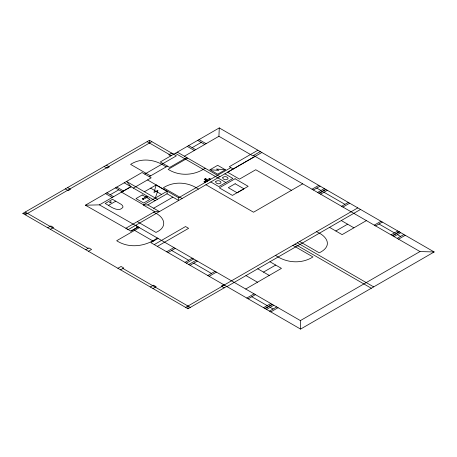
<?xml version="1.0" encoding="UTF-8"?>
<svg xmlns="http://www.w3.org/2000/svg" width="457" height="457" viewBox="0 0 457 457"><rect width="100%" height="100%" fill="white"/><g stroke="black" fill="none" stroke-linecap="round" stroke-linejoin="round"><path stroke-width="0.69" d="M149.485 143.024L149.485 140.299L173.649 154.255M149.485 140.299L22.85 213.413L187.987 308.755L187.987 306.03M184.394 156.214L218.92 136.283L219.274 127.914L434.15 251.967L300.575 329.086L150.827 242.633L158.088 238.44M159.402 211.602L154.683 211.602L143.252 205.004L147.794 204.902L167.051 193.785L167.228 191.163L178.658 197.761L230.842 167.633M156.197 184.954L153.952 192.54L157.916 190.249L155.311 198.041M130.925 231.139L138.163 226.935L99.42 204.867L85.396 205.204L130.925 231.139L138.163 226.935M25.209 214.779L151.844 141.664M85.396 205.204L142.018 172.518L151.193 177.813L133.364 188.101M219.274 127.914L160.287 161.967L169.707 167.405L186.747 157.574M47.699 227.763L50.864 225.935L53.532 227.477L50.367 229.3M144.76 174.1L176.408 155.826L171.649 153.095L168.793 154.746L170.792 155.9M110.234 194.745L118.78 189.809M192.151 147.657L201.217 142.418M99.42 204.867L130.908 186.685L126.555 181.446L157.488 199.303M130.988 186.73L121.573 192.168L143.532 204.845M149.205 176.665L167.473 166.114M187.644 158.088L168.142 169.347C179.39 176.476 194.276 175.648 205.147 168.193M108.498 205.37C112.205 207.924 119.757 212.356 123.047 207.015L122.453 205.467L121.156 204.325L112.496 199.292L105.236 203.485L108.503 205.37L115.758 201.177M144.418 191.751L156.214 184.942M143.252 205.004L167.228 191.163M209.992 169.747L217.663 165.32L225.364 169.758L217.692 174.191L209.992 169.747L218.783 170.392L216.435 169.039L225.364 169.758M153.655 208.221L172.855 197.138M257.902 150.216L229.288 166.736L233.224 169.01M206.164 180.098L206.65 179.818M85.75 249.728L88.915 247.905L91.583 249.442L88.418 251.27M206.507 180.298L203.873 181.817L204.982 182.457L210.717 179.144L209.609 178.504L206.998 180.018M154.683 211.602L125.869 228.243L128.228 229.603L261.838 152.489M260.262 151.575L252.835 155.86L218.92 136.283M255.086 156.328L227.546 172.232L239.485 179.127L255.743 169.741L291.423 190.346M139.368 227.632L116.672 240.73C129.205 248.831 145.629 246.546 157.299 237.983M154.249 244.604L185.531 226.546L188.615 228.329L157.334 246.386M117.9 268.288L121.059 266.465L123.727 268.002L120.568 269.83M166.668 251.778L173.928 247.585M168.027 252.561L175.288 248.368M302.711 183.828L253.532 212.219L205.93 184.742M185.016 262.369L192.283 258.176M312.028 189.221L318.746 185.342M186.382 263.158L193.642 258.965M313.393 190.009L320.111 186.13M188.718 264.506L195.979 260.313M150.33 287.013L153.495 285.191L156.163 286.733L153.004 288.556M190.083 265.294L197.344 261.101M317.626 192.448L324.344 188.575M318.986 193.237L325.704 189.358M319.243 193.385L325.961 189.506M320.608 194.174L327.326 190.295M207.798 275.52L215.058 271.327M209.157 276.308L216.418 272.115M341.59 206.284L348.308 202.405M342.95 207.072L349.668 203.194M223.707 284.705L221.245 286.128L224.216 287.841M224.227 285.008L357.802 207.889M185.628 307.395L224.313 285.059M187.987 308.755L226.672 286.419M226.952 286.579L360.522 209.46M263.5 272.109L275.702 265.066M335.826 230.996L347.611 224.193M245.706 289.024L281.455 268.385L269.956 261.747M353.895 227.82L366.388 220.605M246.803 298.044L254.063 293.851M374.254 225.147L380.972 221.268M248.162 298.827L255.429 294.634M375.614 225.929L382.332 222.051M263.54 307.704L270.801 303.511M391.061 234.847L397.779 230.968M264.9 308.492L272.161 304.299M265.18 308.652L272.441 304.459M392.42 235.635L399.138 231.756M392.677 235.783L399.395 231.905M266.54 309.435L273.8 305.247M394.037 236.566L400.755 232.687M269.441 311.114L276.702 306.921M397.179 238.377L403.897 234.504M270.807 311.897L278.067 307.71M398.538 239.165L405.256 235.286M135.506 225.398L300.392 320.597L419.989 251.55L434.15 251.967M22.85 213.413L27.569 213.413M316.752 188.067L320.985 190.512M323.967 192.231L344.949 204.348M378.973 223.993L394.42 232.91M397.396 234.63L400.538 236.44M253.544 155.454L419.989 251.55M341.316 220.56L353.901 227.826L342.122 234.63L329.531 227.363M199.041 139.596L206.113 143.675M197.681 140.379L204.753 144.463M188.615 145.612L195.687 149.696M187.25 146.4L194.322 150.484M224.884 173.814L232.91 178.453L218.812 186.593L210.786 181.96M316.524 231.722C327.92 236.583 332.61 246.403 319.249 252.835L299.598 241.49M177.322 152.13L219.868 176.693M175.328 153.284L225.861 182.52M147.125 141.664L171.289 155.614M209.032 178.841L210.134 179.481M208.106 180.658L206.541 179.755L205.884 178.796L204.245 179.15L204.393 179.658L207.615 180.938M166.04 166.948C155.877 159.447 141.55 157.282 130.593 164.383L150.536 175.894M297.324 242.804L373.672 286.887M294.965 244.169L371.312 288.247M198.389 189.095C188.17 181.955 174.071 180.943 163.406 187.73L182.075 198.509M292.897 245.363L312.959 256.943C301.546 264.22 286.465 263.038 275.554 255.372M147.56 179.949L167.091 191.243M156.574 185.302L166.485 191.026M167.045 193.785L178.658 200.486L178.658 197.761M150.65 188.158L161.544 194.442M106.378 165.188L109.32 166.885L107.087 168.17L104.15 166.474M124.195 182.806L155.123 200.663M147.794 204.902L159.459 211.574M116.786 187.084L123.499 190.963M257.754 268.79L269.253 275.428M115.421 187.873L122.139 191.746M153.621 212.219C164.451 216.458 168.524 226.861 155.98 232.419L137.306 221.634M106.875 192.808L113.593 196.681M105.51 193.591L112.228 197.47M245.98 275.588L257.48 282.226M67.562 187.599L70.498 189.295L68.27 190.586L65.328 188.89M171.661 250.465L188.65 260.273M193.711 263.198L211.425 273.423M251.796 296.73L267.168 305.607M270.173 307.344L273.075 309.018M133.393 229.682L153.323 241.193M25.209 212.054L88.11 248.368M122.927 268.465L190.346 307.395M300.392 320.597L300.575 329.086M204.462 179.447L205.907 178.824L204.462 179.447M215.79 181.566L215.658 182.137C216.401 184.034 219.549 184.354 220.857 182.909L220.988 182.337C220.245 180.446 217.098 180.121 215.79 181.566M222.839 177.499L222.708 178.07C223.45 179.961 226.603 180.287 227.906 178.841L228.037 178.27C227.3 176.373 224.147 176.054 222.839 177.499M143.641 198.886C142.51 199.955 142.51 197.824 143.641 198.886M144.024 198.886L143.127 199.406L142.224 198.886L143.127 198.367L144.024 198.886M209.437 179.338L209.437 179.338M205.073 181.732L205.416 181.68L205.073 181.732M110.8 201.84L109.646 202.508L110.194 202.822L111.348 202.16L110.8 201.84M142.253 194.962L135.98 198.578L143.658 203.011L149.93 199.389L142.253 194.962M146.663 196.316L144.121 197.784L145.212 198.412L147.748 196.944L146.663 196.316M235.075 178.761L219.331 187.85L232.424 195.407L248.168 186.319L235.075 178.761M235.149 183.743L228.311 187.69L237.166 192.803L244.004 188.855L235.149 183.743M205.599 182.103L204.49 181.463L205.581 182.115"/></g></svg>
